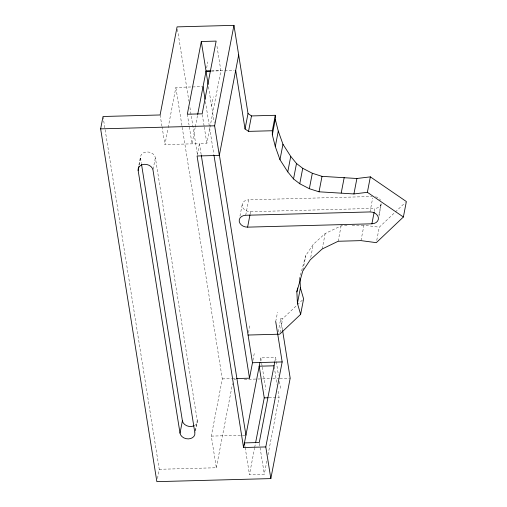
<?xml version="1.0" encoding="UTF-8"?>
<svg xmlns="http://www.w3.org/2000/svg" width="507" height="507" viewBox="0 0 507 507"><rect width="100%" height="100%" fill="white"/><g stroke="black" fill="none" stroke-linecap="round" stroke-linejoin="round"><path stroke-width="0.38" stroke-dasharray="2.54 1.9" d="M197.236 155.224L199.435 143.639L206.875 143.424L220.881 70.701L216.774 44.996M201.184 154.584L199.435 143.639L164.946 144.584L168.039 128.353M168.185 127.58L175.84 87.388L202.268 86.678M206.628 68.046L207.807 61.924M138.899 165.029L140.534 156.536M139.191 165.029L140.528 158.076A7.535 5.869 10.9 0 1 146.998 151.942A7.535 5.869 10.9 0 1 155.364 157.677L197.242 420.404L194.859 432.763M153.133 169.268L155.364 157.677M195.157 127.599L192.033 143.823L189.181 125.907M195.309 126.826L197.54 115.241M211.577 106.052L213.358 96.78M157.462 478.557L159.249 469.292L103.149 117.282M195.448 431.216L197.229 421.944M239.988 216.001L242.226 204.41M245.711 215.272L248.69 199.821L372.195 196.507M250.135 214.011L250.578 211.692A7.535 5.869 10.9 0 1 242.213 205.956A7.535 5.869 10.9 0 1 248.69 199.821M159.249 469.292L216.337 467.758L211.292 436.109L222.3 378.913L175.84 87.388M216.337 467.758L232.555 383.526M248.519 332.719L249.856 325.767M252.93 360.414L254.267 353.461M260.199 360.99L260.794 357.898L275.637 357.498L278.463 375.256M266.847 460.99L264.312 474.159L249.469 474.558L254.546 448.213M254.691 447.44L255.439 443.568M278.185 331.92L280.726 318.789L282.678 318.738L296.823 305.334M279.997 332.643L282.678 318.738M274.743 362.137L275.637 357.498M299.238 279.509L305.753 255.598L313.263 244.336L325.171 233.531L341.135 225.811L348.22 225.615M302.926 270.275L305.753 255.598M268.038 454.792L279.078 397.463L277.849 389.744M310.734 257.467L313.263 244.336M322.199 248.981L325.171 233.531M338.156 241.262L341.135 225.811M360.99 240.622L363.969 225.171L379.28 227.212L405.232 202.623M370.009 211.939L372.689 198.034M374.28 211.444L374.876 208.358A7.535 5.869 10.9 0 0 381.34 203.763L378.963 216.128M378.97 214.581L381.055 203.77M376.752 240.343L379.28 227.212M275.713 321.577L277.519 312.306M297.387 304.802L302.476 299.973M352.156 225.501L363.969 225.171M211.508 70.955L220.881 70.701M211.489 71.043L223.986 70.714M224.766 70.695L234.139 70.435M250.578 211.692L374.876 208.358M222.3 378.913L231.629 378.659M232.409 378.64L235.521 378.558M234.088 379.642L235.666 379.597M244.361 379.369L256.998 379.027M257.79 379.008L261.739 378.9M262.531 378.881L272.012 378.628M272.804 378.602L279.123 378.437M279.915 378.412L290.181 378.14M268.925 397.735L279.078 397.463M211.292 436.109L245.933 435.164M160.104 114.969L161.891 125.882M162.018 126.661L164.946 144.584M280.726 318.789L282.589 330.501M279.452 381.429L280.682 389.154M274.16 366.58L276.987 384.338M260.794 357.898L261.536 362.53M261.656 363.304L262.151 366.39M262.271 367.163L265.839 389.547M208.491 86.684L214.22 122.662M205.411 101.508L213.884 154.654M259.388 443.276L264.312 474.159M202.28 114.607L204.144 126.287M204.264 127.067L206.875 143.424M244.799 445.222L245.046 446.762M245.166 447.535L249.469 474.558M177.444 29.222L188.915 101.191M189.916 107.446L197.521 155.161M187.317 114.227L189.054 125.128M140.528 158.076L141.402 163.552M375.579 196.779A7.535 5.869 10.9 0 1 380.58 200.208M197.242 420.404A7.535 5.869 10.9 0 1 194.346 425.639"/><path stroke-width="0.76" d="M248.069 335.038L279.699 334.189L300.632 314.353L297.432 303.376L296.861 291.867L302.774 271.049L310.29 259.787L322.199 248.981L338.156 241.262L360.99 240.622L376.302 242.663L403.382 217.002L367.379 192.318L353.924 193.947L319.036 191.804L309.346 188.712L299.757 183.749L293.528 178.946L287.767 171.86L279.978 159.699L275.295 146.567L272.322 134.818L272.329 130.743L275.307 115.292L251.491 115.932L248.012 113.543L233.955 25.35L177.07 26.877L160.104 114.969L103.022 116.502L100.64 128.86L156.866 481.65L270.839 478.595L290.181 378.14L282.589 330.501M272.322 134.818L275.295 119.367L275.307 115.292M275.713 321.577L282.165 361.935L265.795 446.94L243.55 447.523L259.907 362.53M138.145 170.434A7.535 5.869 10.9 0 1 144.622 164.306A7.535 5.869 10.9 0 1 152.987 170.041L194.859 432.763A7.535 5.869 10.9 0 1 188.382 438.897A7.535 5.869 10.9 0 1 180.017 433.162L138.145 170.434L138.893 166.575M201.311 41.511L187.317 114.227L202.154 113.828L216.153 41.099L201.311 41.511L206.045 71.107L197.686 114.468M243.55 447.523L197.084 155.998L219.328 155.402L214.613 125.806L233.955 25.35M219.328 155.402L238.67 54.946M180.017 433.162L182.4 420.797L141.523 164.331M272.329 130.743L248.519 131.376L245.039 128.993L248.012 113.543M248.519 131.376L251.491 115.932M247.606 227.142A7.535 5.869 10.9 0 1 239.241 221.407A7.535 5.869 10.9 0 1 245.711 215.272L370.009 211.939A7.535 5.869 10.9 0 1 378.374 217.674A7.535 5.869 10.9 0 1 371.904 223.809L247.606 227.142L249.983 214.778M275.295 146.567L278.273 131.117L275.295 119.367M279.978 159.699L282.957 144.248L278.273 131.117M287.767 171.86L290.739 156.41L282.957 144.248M236.294 378.539L249.507 378.184L252.486 362.733L219.303 154.54M293.528 178.946L296.5 163.495L290.739 156.41M299.757 183.749L302.736 168.305L296.5 163.495M255.591 442.795L264.242 397.856L259.197 366.206L274.034 365.807M274.743 362.137L259.267 442.503L244.425 442.903L244.672 444.449M309.346 188.712L312.325 173.261L302.736 168.305M296.861 291.867L297.603 288.008M297.432 303.376L300.404 287.925L299.948 278.723M319.036 191.804L322.015 176.354L356.896 178.496L370.351 176.867L406.361 201.552L403.382 217.002M300.632 314.353L303.611 298.902L300.404 287.925M341.236 192.92L344.209 177.475M353.924 193.947L356.896 178.496M367.379 192.318L370.351 176.867M371.904 223.809L374.134 212.218M206.045 71.107L210.728 70.98M210.703 71.069L206.019 71.189L208.117 84.358M100.64 128.86L214.613 125.806M252.486 362.733L282.165 361.935M264.242 397.856L268.146 397.754M312.325 173.261L322.015 176.354M235.698 70.397L245.039 128.993M265.795 446.94L270.839 478.595M203.047 86.659L205.037 99.163M214.011 155.434L249.507 378.184M201.304 155.364L245.933 435.164M193.813 425.893A7.535 5.869 10.9 0 1 182.4 420.797"/></g></svg>
